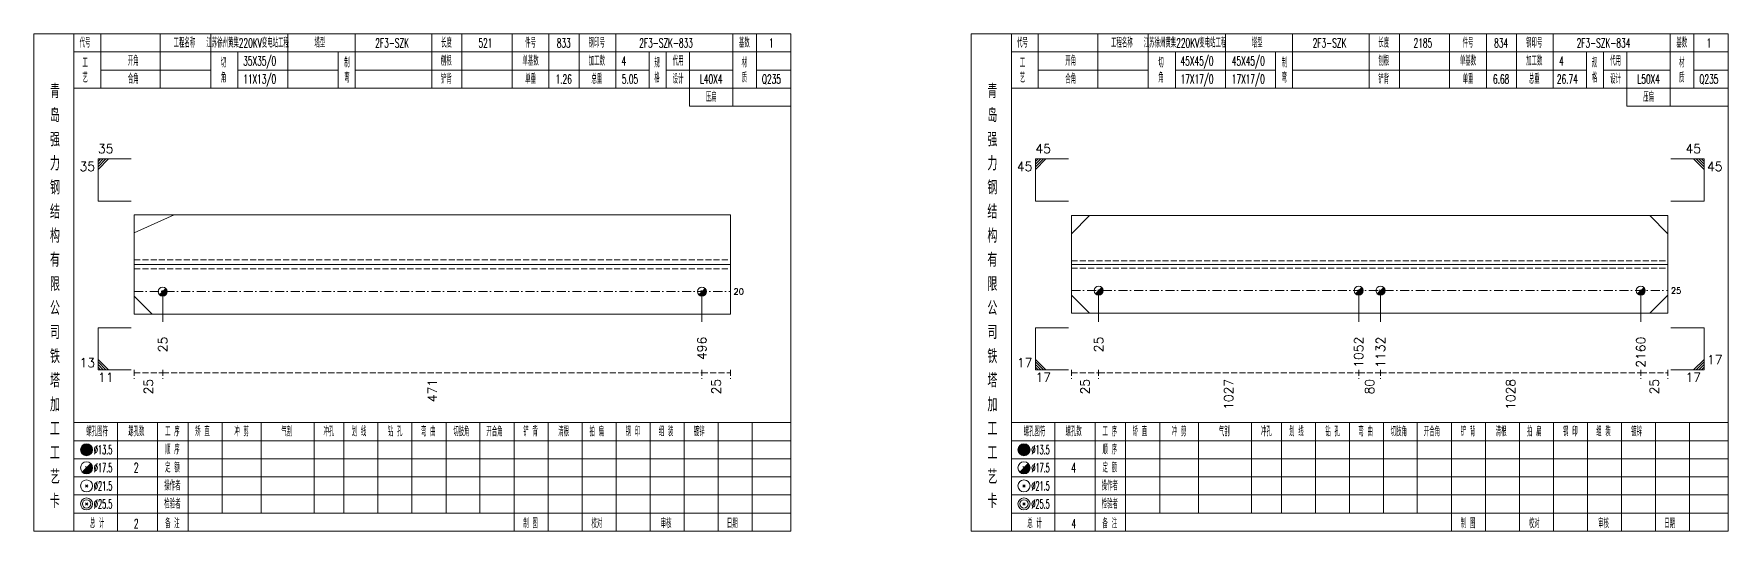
# Model space of a CAD drawing. Extents: x 0 to 4623, y -1159 to 4890.
# Drawn here: x 2180 to 2743, y 1125 to 1290 of the extents above; entities that cross this region are included whole.
import ezdxf
from ezdxf.enums import TextEntityAlignment as Align

# ---------------------------------------------------------------- set-up
doc = ezdxf.new("R2010")
doc.units = 0
doc.header["$MEASUREMENT"] = 0
doc.linetypes.add('一点画线', pattern=[5.2, 3, -1, 0.2, -1])
doc.linetypes.add('虚线', pattern=[2.75, 2, -0.75])
doc.layers.get('0').update_dxf_attribs({"linetype": 'CONTINUOUS', "lineweight": 25})
for name, color, linetype, lineweight in [('1', 7, 'CONTINUOUS', 25), ('4', 7, 'CONTINUOUS', 25), ('5', 7, 'CONTINUOUS', 25)]:
    doc.layers.add(name, color=color, linetype=linetype, lineweight=lineweight)
doc.styles.get("Standard").update_dxf_attribs({"font": 'simplex.shx', "width": 0.7, "height": 3, "bigfont": 'gbhzfs.shx'})

# ---------------------------------------------------------------- blocks, each defined once
blk = doc.blocks.new('孔17.5')
at = {"layer": '5', "color": 7, "linetype": 'Continuous', "lineweight": 13}
for p, q in [((-0.707, -0.707), (0.707, 0.707)), ((-0.2, 0.2), (0.2, -0.2))]:
    blk.add_line(p, q, dxfattribs=at)
blk.add_circle((0, 0), 1, dxfattribs=at)
for radius in [0.9, 0.8, 0.7, 0.6, 0.5, 0.4, 0.3, 0.2, 0.1]:
    blk.add_arc((0, 0), radius, 225, 45, dxfattribs=at)

msp = doc.modelspace()

# ---------------------------------------------------------------- linework, layer by layer
at = {"color": 7, "linetype": 'Continuous', "lineweight": 13}
for p, q in [((2201.1, 1248.5), (2212.1, 1248.5)), ((2201.1, 1234.5), (2201.1, 1248.5)), ((2201.975, 1248.5), (2201.1, 1247.625)), ((2202.85, 1248.5), (2201.1, 1246.75)), ((2203.725, 1248.5), (2201.1, 1245.875)), ((2204.6, 1248.5), (2201.1, 1245)), ((2512.5, 1248.5), (2523.5, 1248.5)), ((2512.5, 1234.5), (2512.5, 1248.5)), ((2513.375, 1248.5), (2512.5, 1247.625)), ((2514.25, 1248.5), (2512.5, 1246.75)), ((2515.125, 1248.5), (2512.5, 1245.875)), ((2516, 1248.5), (2512.5, 1245)), ((2734.6, 1248.5), (2723.6, 1248.5)), ((2731.1, 1248.5), (2734.6, 1245)), ((2731.975, 1248.5), (2734.6, 1245.875)), ((2732.85, 1248.5), (2734.6, 1246.75)), ((2733.725, 1248.5), (2734.6, 1247.625)), ((2734.6, 1234.5), (2734.6, 1248.5)), ((2201.1, 1234.5), (2212.1, 1234.5)), ((2512.5, 1234.5), (2523.5, 1234.5)), ((2734.6, 1234.5), (2723.6, 1234.5)), ((2213.1, 1224), (2226.408, 1230)), ((2524.5, 1223.7), (2530.5, 1229.7)), ((2722.6, 1223.7), (2716.6, 1229.7)), ((2222.606, 1204.5), (2222.606, 1194.5)), ((2401.694, 1204.5), (2401.694, 1194.5)), ((2533.5, 1204.8), (2533.5, 1194.5)), ((2619.878, 1204.8), (2619.878, 1194.5)), ((2627.131, 1204.8), (2627.131, 1194.5)), ((2713.6, 1204.8), (2713.6, 1194.5)), ((2213.1, 1203), (2219.1, 1197)), ((2524.5, 1203.3), (2530.5, 1197.3)), ((2722.6, 1203.3), (2716.6, 1197.3)), ((2201.1, 1192.5), (2212.1, 1192.5)), ((2201.1, 1192.5), (2201.1, 1178.5)), ((2512.5, 1192.5), (2523.5, 1192.5)), ((2512.5, 1192.5), (2512.5, 1178.5)), ((2734.6, 1192.5), (2723.6, 1192.5)), ((2734.6, 1192.5), (2734.6, 1178.5)), ((2204.6, 1178.5), (2201.1, 1182)), ((2516, 1178.5), (2512.5, 1182)), ((2731.1, 1178.5), (2734.6, 1182)), ((2203.725, 1178.5), (2201.1, 1181.125)), ((2202.85, 1178.5), (2201.1, 1180.25)), ((2201.975, 1178.5), (2201.1, 1179.375)), ((2201.1, 1178.5), (2212.1, 1178.5)), ((2515.125, 1178.5), (2512.5, 1181.125)), ((2514.25, 1178.5), (2512.5, 1180.25)), ((2513.375, 1178.5), (2512.5, 1179.375)), ((2512.5, 1178.5), (2523.5, 1178.5)), ((2734.6, 1178.5), (2723.6, 1178.5)), ((2731.975, 1178.5), (2734.6, 1181.125)), ((2732.85, 1178.5), (2734.6, 1180.25)), ((2733.725, 1178.5), (2734.6, 1179.375))]:
    msp.add_line(p, q, dxfattribs=at)
at = {"color": 7, "linetype": 'Continuous', "lineweight": 18}
for p, q in [((2213.1, 1230), (2213.1, 1197)), ((2213.1, 1230), (2411.2, 1230)), ((2411.2, 1230), (2411.2, 1197)), ((2524.5, 1229.7), (2524.5, 1197.3)), ((2524.5, 1229.7), (2722.6, 1229.7)), ((2722.6, 1229.7), (2722.6, 1197.3)), ((2213.1, 1213.5), (2411.2, 1213.5)), ((2524.5, 1213.5), (2722.6, 1213.5))]:
    msp.add_line(p, q, dxfattribs=at)
at = {"color": 1, "linetype": '虚线', "lineweight": 18}
for p, q in [((2213.1, 1215), (2411.2, 1215)), ((2213.1, 1212), (2411.2, 1212)), ((2524.5, 1214.7), (2722.6, 1214.7)), ((2524.5, 1212.3), (2722.6, 1212.3))]:
    msp.add_line(p, q, dxfattribs=at)
at = {"color": 3, "linetype": '一点画线', "lineweight": 13}
for p, q in [((2213.1, 1204.5), (2411.2, 1204.5)), ((2524.5, 1204.8), (2722.6, 1204.8))]:
    msp.add_line(p, q, dxfattribs=at)
at = {"color": 8, "linetype": '虚线', "lineweight": 9}
for p, q in [((2213.1, 1178.5), (2213.1, 1175.5)), ((2213.1, 1177.5), (2222.606, 1177.5)), ((2222.606, 1178.5), (2222.606, 1175.5)), ((2222.606, 1178.5), (2222.606, 1175.5)), ((2222.606, 1177.5), (2401.694, 1177.5)), ((2401.694, 1178.5), (2401.694, 1175.5)), ((2401.694, 1178.5), (2401.694, 1175.5)), ((2401.694, 1177.5), (2411.2, 1177.5)), ((2411.2, 1178.5), (2411.2, 1175.5)), ((2524.5, 1178.5), (2524.5, 1175.5)), ((2524.5, 1177.5), (2533.5, 1177.5)), ((2533.5, 1178.5), (2533.5, 1175.5)), ((2533.5, 1178.5), (2533.5, 1175.5)), ((2533.5, 1177.5), (2619.878, 1177.5)), ((2619.878, 1178.5), (2619.878, 1175.5)), ((2619.878, 1178.5), (2619.878, 1175.5)), ((2619.878, 1177.5), (2627.131, 1177.5)), ((2627.131, 1178.5), (2627.131, 1175.5)), ((2627.131, 1178.5), (2627.131, 1175.5)), ((2627.131, 1177.5), (2713.6, 1177.5)), ((2713.6, 1178.5), (2713.6, 1175.5)), ((2713.6, 1178.5), (2713.6, 1175.5)), ((2713.6, 1177.5), (2722.6, 1177.5)), ((2722.6, 1178.5), (2722.6, 1175.5))]:
    msp.add_line(p, q, dxfattribs=at)
at = {"layer": '1', "color": 7, "linetype": 'Continuous', "lineweight": 18}
for p, q in [((2213.1, 1197), (2411.2, 1197)), ((2524.5, 1197.3), (2722.6, 1197.3))]:
    msp.add_line(p, q, dxfattribs=at)
at = {"layer": '4', "color": 1, "linetype": 'Continuous', "lineweight": 18}
for p, q in [((2193.1, 1125), (2193.1, 1290)), ((2202, 1272), (2202, 1290)), ((2221.8, 1272), (2221.8, 1290)), ((2238.6, 1272), (2238.6, 1290)), ((2264.2, 1272), (2264.2, 1290)), ((2286.5, 1272), (2286.5, 1290)), ((2312, 1272), (2312, 1290)), ((2322, 1272), (2322, 1290)), ((2338.7, 1272), (2338.7, 1290)), ((2350.9, 1272), (2350.9, 1290)), ((2360.9, 1272), (2360.9, 1290)), ((2373.1, 1272), (2373.1, 1290)), ((2412, 1266), (2412, 1290)), ((2419.8, 1272), (2419.8, 1290)), ((2504.5, 1125), (2504.5, 1290)), ((2513.4, 1272), (2513.4, 1290)), ((2533.2, 1272), (2533.2, 1290)), ((2550, 1272), (2550, 1290)), ((2575.6, 1272), (2575.6, 1290)), ((2597.9, 1272), (2597.9, 1290)), ((2623.4, 1272), (2623.4, 1290)), ((2633.4, 1272), (2633.4, 1290)), ((2650.1, 1272), (2650.1, 1290)), ((2662.3, 1272), (2662.3, 1290)), ((2672.3, 1272), (2672.3, 1290)), ((2684.5, 1272), (2684.5, 1290)), ((2723.4, 1266), (2723.4, 1290)), ((2731.2, 1272), (2731.2, 1290)), ((2193.1, 1284), (2431.2, 1284)), ((2247.6, 1272), (2247.6, 1284)), ((2280.9, 1272), (2280.9, 1284)), ((2384.2, 1272), (2384.2, 1284)), ((2389.8, 1272), (2389.8, 1284)), ((2397.6, 1266), (2397.6, 1284)), ((2504.5, 1284), (2742.6, 1284)), ((2559, 1272), (2559, 1284)), ((2592.3, 1272), (2592.3, 1284)), ((2695.6, 1272), (2695.6, 1284)), ((2701.2, 1272), (2701.2, 1284)), ((2709, 1266), (2709, 1284)), ((2202, 1278), (2238.6, 1278)), ((2247.6, 1278), (2280.9, 1278)), ((2286.5, 1278), (2384.2, 1278)), ((2389.8, 1278), (2412, 1278)), ((2419.8, 1278), (2431.2, 1278)), ((2513.4, 1278), (2550, 1278)), ((2559, 1278), (2592.3, 1278)), ((2597.9, 1278), (2695.6, 1278)), ((2701.2, 1278), (2723.4, 1278)), ((2731.2, 1278), (2742.6, 1278)), ((2193.1, 1272), (2431.2, 1272)), ((2504.5, 1272), (2742.6, 1272)), ((2397.6, 1266), (2431.2, 1266)), ((2709, 1266), (2742.6, 1266)), ((2193.1, 1161), (2431.2, 1161)), ((2207.6, 1125), (2207.6, 1161)), ((2220.9, 1125), (2220.9, 1161)), ((2231, 1125), (2231, 1161)), ((2242.4, 1131), (2242.4, 1161)), ((2255.3, 1131), (2255.3, 1161)), ((2272.9, 1131), (2272.9, 1161)), ((2282.8, 1131), (2282.8, 1161)), ((2294.1, 1131), (2294.1, 1161)), ((2305.4, 1131), (2305.4, 1161)), ((2316.7, 1131), (2316.7, 1161)), ((2327.9, 1131), (2327.9, 1161)), ((2339.3, 1131), (2339.3, 1161)), ((2350.6, 1131), (2350.6, 1161)), ((2361.9, 1131), (2361.9, 1161)), ((2373.2, 1131), (2373.2, 1161)), ((2384.5, 1131), (2384.5, 1161)), ((2395.8, 1131), (2395.8, 1161)), ((2407.1, 1131), (2407.1, 1161)), ((2418.4, 1131), (2418.4, 1161)), ((2504.5, 1161), (2742.6, 1161)), ((2519, 1125), (2519, 1161)), ((2532.3, 1125), (2532.3, 1161)), ((2542.4, 1125), (2542.4, 1161)), ((2553.8, 1131), (2553.8, 1161)), ((2566.7, 1131), (2566.7, 1161)), ((2584.3, 1131), (2584.3, 1161)), ((2594.2, 1131), (2594.2, 1161)), ((2605.5, 1131), (2605.5, 1161)), ((2616.8, 1131), (2616.8, 1161)), ((2628.1, 1131), (2628.1, 1161)), ((2639.3, 1131), (2639.3, 1161)), ((2650.7, 1131), (2650.7, 1161)), ((2662, 1131), (2662, 1161)), ((2673.3, 1131), (2673.3, 1161)), ((2684.6, 1131), (2684.6, 1161)), ((2695.9, 1131), (2695.9, 1161)), ((2707.2, 1131), (2707.2, 1161)), ((2718.5, 1131), (2718.5, 1161)), ((2729.8, 1131), (2729.8, 1161)), ((2193.1, 1155), (2431.2, 1155)), ((2504.5, 1155), (2742.6, 1155)), ((2193.1, 1149), (2431.2, 1149)), ((2504.5, 1149), (2742.6, 1149)), ((2193.1, 1143), (2431.2, 1143)), ((2504.5, 1143), (2742.6, 1143)), ((2193.1, 1137), (2431.2, 1137)), ((2504.5, 1137), (2742.6, 1137)), ((2193.1, 1131), (2431.2, 1131)), ((2339.3, 1125), (2339.3, 1131)), ((2350.6, 1125), (2350.6, 1131)), ((2361.9, 1125), (2361.9, 1131)), ((2373.2, 1125), (2373.2, 1131)), ((2384.5, 1125), (2384.5, 1131)), ((2395.8, 1125), (2395.8, 1131)), ((2407.1, 1125), (2407.1, 1131)), ((2418.4, 1125), (2418.4, 1131)), ((2504.5, 1131), (2742.6, 1131)), ((2650.7, 1125), (2650.7, 1131)), ((2662, 1125), (2662, 1131)), ((2673.3, 1125), (2673.3, 1131)), ((2684.6, 1125), (2684.6, 1131)), ((2695.9, 1125), (2695.9, 1131)), ((2707.2, 1125), (2707.2, 1131)), ((2718.5, 1125), (2718.5, 1131)), ((2729.8, 1125), (2729.8, 1131))]:
    msp.add_line(p, q, dxfattribs=at)
at = {"layer": '4', "color": 7, "linetype": 'Continuous', "lineweight": 13}
for p, q in [((2197.1, 1151.8), (2197.5, 1152.2)), ((2197.5, 1151.8), (2197.1, 1152.2)), ((2508.5, 1151.8), (2508.9, 1152.2)), ((2508.9, 1151.8), (2508.5, 1152.2)), ((2195.886, 1144.586), (2198.714, 1147.414)), ((2196.9, 1146.4), (2197.7, 1145.6)), ((2507.286, 1144.586), (2510.114, 1147.414)), ((2508.3, 1146.4), (2509.1, 1145.6)), ((2196.9, 1139.6), (2197.7, 1140.4)), ((2196.9, 1140.4), (2197.7, 1139.6)), ((2508.3, 1139.6), (2509.1, 1140.4)), ((2508.3, 1140.4), (2509.1, 1139.6)), ((2196.9, 1133.6), (2197.7, 1134.4)), ((2196.9, 1134.4), (2197.7, 1133.6)), ((2508.3, 1133.6), (2509.1, 1134.4)), ((2508.3, 1134.4), (2509.1, 1133.6))]:
    msp.add_line(p, q, dxfattribs=at)
at = {"layer": '4', "color": 1, "linetype": 'Continuous', "lineweight": 18}
for points in [[(2179.8, 1290), (2179.8, 1125), (2431.2, 1125), (2431.2, 1290)], [(2491.2, 1290), (2491.2, 1125), (2742.6, 1125), (2742.6, 1290)]]:
    msp.add_lwpolyline(points, close=True, dxfattribs=at)
at = {"layer": '4', "color": 7, "linetype": 'Continuous', "lineweight": 13}
for centre, radius in [((2197.3, 1152), 2), ((2197.3, 1152), 1.8), ((2508.7, 1152), 2), ((2508.7, 1152), 1.8), ((2197.3, 1152), 1.6), ((2197.3, 1152), 1.4), ((2197.3, 1152), 1.2), ((2197.3, 1152), 1), ((2197.3, 1152), 0.8), ((2197.3, 1152), 0.6), ((2197.3, 1152), 0.4), ((2197.3, 1152), 0.2), ((2508.7, 1152), 1.6), ((2508.7, 1152), 1.4), ((2508.7, 1152), 1.2), ((2508.7, 1152), 1), ((2508.7, 1152), 0.8), ((2508.7, 1152), 0.6), ((2508.7, 1152), 0.4), ((2508.7, 1152), 0.2), ((2197.3, 1146), 2), ((2508.7, 1146), 2), ((2197.3, 1140), 2), ((2508.7, 1140), 2), ((2197.3, 1134), 2), ((2197.3, 1134), 1.4), ((2508.7, 1134), 2), ((2508.7, 1134), 1.4)]:
    msp.add_circle(centre, radius, dxfattribs=at)
for centre, radius in [((2197.3, 1146), 1.8), ((2197.3, 1146), 1.6), ((2197.3, 1146), 1.4), ((2197.3, 1146), 1.2), ((2197.3, 1146), 1), ((2197.3, 1146), 0.8), ((2197.3, 1146), 0.6), ((2197.3, 1146), 0.4), ((2197.3, 1146), 0.2), ((2508.7, 1146), 1.8), ((2508.7, 1146), 1.6), ((2508.7, 1146), 1.4), ((2508.7, 1146), 1.2), ((2508.7, 1146), 1), ((2508.7, 1146), 0.8), ((2508.7, 1146), 0.6), ((2508.7, 1146), 0.4), ((2508.7, 1146), 0.2)]:
    msp.add_arc(centre, radius, 225, 45, dxfattribs=at)

# ---------------------------------------------------------------- block references
at = {"layer": '1', "color": 7, "linetype": 'Continuous', "lineweight": 13, "xscale": 1.5, "yscale": 1.5, "zscale": 1.5}
for p in [(2222.606, 1204.5), (2401.694, 1204.5), (2533.5, 1204.8), (2619.878, 1204.8), (2627.131, 1204.8), (2713.6, 1204.8)]:
    msp.add_blockref('孔17.5', p, dxfattribs=at)

# ---------------------------------------------------------------- texts
at = {"color": 7, "linetype": 'Continuous', "lineweight": 13}
for s, p in [('35', (2201.1, 1249.5)), ('45', (2512.5, 1249.5)), ('17', (2735.6, 1179.5))]:
    msp.add_text(s, height=3, dxfattribs=at).set_placement(p, align=Align.BOTTOM_LEFT)
for s, p in [('45', (2733.6, 1249.5)), ('13', (2200.1, 1178.5)), ('17', (2511.5, 1178.5))]:
    msp.add_text(s, height=3, dxfattribs=at).set_placement(p, align=Align.BOTTOM_RIGHT)
for s, p in [('35', (2200.1, 1247.5)), ('45', (2511.5, 1247.5)), ('17', (2733.6, 1177.5))]:
    msp.add_text(s, height=3, dxfattribs=at).set_placement(p, align=Align.TOP_RIGHT)
for s, p in [('45', (2735.6, 1247.5)), ('11', (2201.1, 1177.5)), ('17', (2512.5, 1177.5))]:
    msp.add_text(s, height=3, dxfattribs=at).set_placement(p, align=Align.TOP_LEFT)
for s, p in [('20', (2412.2, 1204.5)), ('25', (2723.6, 1204.8))]:
    msp.add_text(s, height=2, dxfattribs=at).set_placement(p, align=Align.MIDDLE_LEFT)
at = {"color": 8, "linetype": 'Continuous', "lineweight": 9}
for s, p in [('25', (2217.853, 1175.5)), ('471', (2312.15, 1175.5)), ('25', (2406.447, 1175.5)), ('25', (2529, 1175.5)), ('1027', (2576.689, 1175.5)), ('80', (2623.505, 1175.5)), ('1028', (2670.366, 1175.5)), ('25', (2718.1, 1175.5))]:
    msp.add_text(s, height=3, rotation=90, dxfattribs=at).set_placement(p, align=Align.MIDDLE_RIGHT)
at = {"layer": '1', "color": 7, "linetype": 'Continuous', "lineweight": 13}
for s, p in [('25', (2222.606, 1189.5)), ('496', (2401.694, 1189.5)), ('25', (2533.5, 1189.5)), ('1052', (2619.878, 1189.5)), ('1132', (2627.131, 1189.5)), ('2160', (2713.6, 1189.5))]:
    msp.add_text(s, height=3, rotation=90, dxfattribs=at).set_placement(p, align=Align.MIDDLE_RIGHT)
at = {"layer": '4', "color": 1, "linetype": 'Continuous', "lineweight": 13}
for s, height, width, p in [('工程名称', 3, 0.6, (2229.8, 1287)), ('江苏徐州黄集220KV变电站工程', 3, 0.6, (2250.8, 1287)), ('长度', 3, 0.6, (2316.8, 1287)), ('基数', 3, 0.6, (2415.8, 1287)), ('工程名称', 3, 0.6, (2541.2, 1287)), ('江苏徐州黄集220KV变电站工程', 3, 0.6, (2562.2, 1287)), ('长度', 3, 0.6, (2628.2, 1287)), ('基数', 3, 0.6, (2727.2, 1287)), ('代号', 3, 0.6, (2196.8, 1287)), ('塔型', 3, 0.6, (2274.8, 1287)), ('2F3-SZK', 3, 0.6, (2298.8, 1287)), ('521', 3, 0.6, (2329.8, 1287)), ('件号', 3, 0.6, (2344.8, 1287)), ('833', 3, 0.6, (2355.8, 1287)), ('钢印号', 3, 0.6, (2366.8, 1287)), ('2F3-SZK-833', 3, 0.6, (2389.8, 1287)), ('1', 3, 0.6, (2424.8, 1287)), ('代号', 3, 0.6, (2508.2, 1287)), ('塔型', 3, 0.6, (2586.2, 1287)), ('2F3-SZK', 3, 0.6, (2610.2, 1287)), ('2185', 3, 0.6, (2641.2, 1287)), ('件号', 3, 0.6, (2656.2, 1287)), ('834', 3, 0.6, (2667.2, 1287)), ('钢印号', 3, 0.6, (2678.2, 1287)), ('2F3-SZK-834', 3, 0.6, (2701.2, 1287)), ('1', 3, 0.6, (2736.2, 1287)), ('工', 3, 0.6, (2196.8, 1280.4)), ('开角', 3, 0.6, (2212.8, 1281)), ('切', 3, 0.6, (2242.8, 1280.4)), ('35X35/0', 3, 0.6, (2254.8, 1281)), ('制', 3, 0.6, (2283.8, 1280.4)), ('刨根', 3, 0.6, (2316.8, 1281)), ('单基数', 3, 0.6, (2344.8, 1281)), ('加工数', 3, 0.6, (2366.8, 1281)), ('4', 3, 0.6, (2375.8, 1281)), ('规', 3, 0.6, (2386.8, 1280.4)), ('代用', 3, 0.6, (2393.8, 1281)), ('材', 3, 0.6, (2415.8, 1280.4)), ('工', 3, 0.6, (2508.2, 1280.4)), ('开角', 3, 0.6, (2524.2, 1281)), ('切', 3, 0.6, (2554.2, 1280.4)), ('45X45/0', 3, 0.6, (2566.2, 1281)), ('45X45/0', 3, 0.6, (2583.2, 1281)), ('制', 3, 0.6, (2595.2, 1280.4)), ('刨根', 3, 0.6, (2628.2, 1281)), ('单基数', 3, 0.6, (2656.2, 1281)), ('加工数', 3, 0.6, (2678.2, 1281)), ('4', 3, 0.6, (2687.2, 1281)), ('规', 3, 0.6, (2698.2, 1280.4)), ('代用', 3, 0.6, (2705.2, 1281)), ('材', 3, 0.6, (2727.2, 1280.4)), ('青', 4.6, 0.8, (2186.8, 1271)), ('艺', 3, 0.6, (2196.8, 1275.4)), ('合角', 3, 0.6, (2212.8, 1275)), ('角', 3, 0.6, (2242.8, 1275.4)), ('11X13/0', 3, 0.6, (2254.8, 1275)), ('弯', 3, 0.6, (2283.8, 1275.4)), ('铲背', 3, 0.6, (2316.8, 1275)), ('单重', 3, 0.6, (2344.8, 1275)), ('1.26', 3, 0.6, (2355.8, 1275)), ('总重', 3, 0.6, (2366.8, 1275)), ('5.05', 3, 0.6, (2377.8, 1275)), ('格', 3, 0.6, (2386.8, 1275.4)), ('设计', 3, 0.6, (2393.8, 1275)), ('L40X4', 3, 0.6, (2404.8, 1275)), ('质', 3, 0.6, (2415.8, 1275.4)), ('Q235', 3, 0.6, (2424.8, 1275)), ('青', 4.6, 0.8, (2498.2, 1271)), ('艺', 3, 0.6, (2508.2, 1275.4)), ('合角', 3, 0.6, (2524.2, 1275)), ('角', 3, 0.6, (2554.2, 1275.4)), ('17X17/0', 3, 0.6, (2566.2, 1275)), ('17X17/0', 3, 0.6, (2583.2, 1275)), ('弯', 3, 0.6, (2595.2, 1275.4)), ('铲背', 3, 0.6, (2628.2, 1275)), ('单重', 3, 0.6, (2656.2, 1275)), ('6.68', 3, 0.6, (2667.2, 1275)), ('总重', 3, 0.6, (2678.2, 1275)), ('26.74', 3, 0.6, (2689.2, 1275)), ('格', 3, 0.6, (2698.2, 1275.4)), ('设计', 3, 0.6, (2705.2, 1275)), ('L50X4', 3, 0.6, (2716.2, 1275)), ('质', 3, 0.6, (2727.2, 1275.4)), ('Q235', 3, 0.6, (2736.2, 1275)), ('压扁', 3, 0.6, (2404.8, 1269)), ('压扁', 3, 0.6, (2716.2, 1269)), ('岛', 4.6, 0.8, (2186.8, 1263)), ('岛', 4.6, 0.8, (2498.2, 1263)), ('强', 4.6, 0.8, (2186.8, 1255)), ('强', 4.6, 0.8, (2498.2, 1255)), ('力', 4.6, 0.8, (2186.8, 1247)), ('力', 4.6, 0.8, (2498.2, 1247)), ('钢', 4.6, 0.8, (2186.8, 1239)), ('钢', 4.6, 0.8, (2498.2, 1239)), ('结', 4.6, 0.8, (2186.8, 1231)), ('结', 4.6, 0.8, (2498.2, 1231)), ('构', 4.6, 0.8, (2186.8, 1223)), ('构', 4.6, 0.8, (2498.2, 1223)), ('有', 4.6, 0.8, (2186.8, 1215)), ('有', 4.6, 0.8, (2498.2, 1215)), ('限', 4.6, 0.8, (2186.8, 1207)), ('限', 4.6, 0.8, (2498.2, 1207)), ('公', 4.6, 0.8, (2186.8, 1199)), ('公', 4.6, 0.8, (2498.2, 1199)), ('司', 4.6, 0.8, (2186.8, 1191)), ('司', 4.6, 0.8, (2498.2, 1191)), ('铁', 4.6, 0.8, (2186.8, 1183)), ('铁', 4.6, 0.8, (2498.2, 1183)), ('塔', 4.6, 0.8, (2186.8, 1175)), ('塔', 4.6, 0.8, (2498.2, 1175)), ('加', 4.6, 0.8, (2186.8, 1167)), ('加', 4.6, 0.8, (2498.2, 1167)), ('工', 4.6, 0.8, (2186.8, 1159)), ('螺孔图符', 3, 0.6, (2200.8, 1158)), ('螺孔数', 3, 0.6, (2213.8, 1158)), ('工 序', 3, 0.6, (2225.8, 1158)), ('矫 直', 3, 0.6, (2235.8, 1158)), ('冲 剪', 3, 0.6, (2248.8, 1158)), ('气割', 3, 0.6, (2263.8, 1158)), ('冲孔', 3, 0.6, (2277.8, 1158)), ('划 线', 3, 0.6, (2287.8, 1158)), ('钻 孔', 3, 0.6, (2299.8, 1158)), ('弯 曲', 3, 0.6, (2310.8, 1158)), ('切肢角', 3, 0.6, (2321.8, 1158)), ('开合角', 3, 0.6, (2332.8, 1158)), ('铲 背', 3, 0.6, (2344.8, 1158)), ('清根', 3, 0.6, (2355.8, 1158)), ('拍 扁', 3, 0.6, (2366.8, 1158)), ('钢 印', 3, 0.6, (2378.8, 1158)), ('组 装', 3, 0.6, (2389.8, 1158)), ('镀锌', 3, 0.6, (2400.8, 1158)), ('工', 4.6, 0.8, (2498.2, 1159)), ('螺孔图符', 3, 0.6, (2512.2, 1158)), ('螺孔数', 3, 0.6, (2525.2, 1158)), ('工 序', 3, 0.6, (2537.2, 1158)), ('矫 直', 3, 0.6, (2547.2, 1158)), ('冲 剪', 3, 0.6, (2560.2, 1158)), ('气割', 3, 0.6, (2575.2, 1158)), ('冲孔', 3, 0.6, (2589.2, 1158)), ('划 线', 3, 0.6, (2599.2, 1158)), ('钻 孔', 3, 0.6, (2611.2, 1158)), ('弯 曲', 3, 0.6, (2622.2, 1158)), ('切肢角', 3, 0.6, (2633.2, 1158)), ('开合角', 3, 0.6, (2644.2, 1158)), ('铲 背', 3, 0.6, (2656.2, 1158)), ('清根', 3, 0.6, (2667.2, 1158)), ('拍 扁', 3, 0.6, (2678.2, 1158)), ('钢 印', 3, 0.6, (2690.2, 1158)), ('组 装', 3, 0.6, (2701.2, 1158)), ('镀锌', 3, 0.6, (2712.2, 1158)), ('顺 序', 3, 0.6, (2225.8, 1152)), ('顺 序', 3, 0.6, (2537.2, 1152)), ('工', 4.6, 0.8, (2186.8, 1151)), ('%%C13.5', 3, 0.5, (2202.8, 1152)), ('工', 4.6, 0.8, (2498.2, 1151)), ('%%C13.5', 3, 0.5, (2514.2, 1152)), ('艺', 4.6, 0.8, (2186.8, 1143)), ('%%C17.5', 3, 0.5, (2202.8, 1146)), ('2', 3.2, 0.6, (2213.8, 1146)), ('定 额', 3, 0.6, (2225.8, 1146)), ('艺', 4.6, 0.8, (2498.2, 1143)), ('%%C17.5', 3, 0.5, (2514.2, 1146)), ('4', 3.2, 0.6, (2525.2, 1146)), ('定 额', 3, 0.6, (2537.2, 1146)), ('卡', 4.6, 0.8, (2186.8, 1135)), ('%%C21.5', 3, 0.5, (2202.8, 1140)), ('操作者', 3, 0.6, (2225.8, 1140)), ('卡', 4.6, 0.8, (2498.2, 1135)), ('%%C21.5', 3, 0.5, (2514.2, 1140)), ('操作者', 3, 0.6, (2537.2, 1140)), ('%%C25.5', 3, 0.5, (2202.8, 1134)), ('检验者', 3, 0.6, (2225.8, 1134)), ('%%C25.5', 3, 0.5, (2514.2, 1134)), ('检验者', 3, 0.6, (2537.2, 1134)), ('总 计', 3, 0.6, (2200.8, 1127.5)), ('2', 3, 0.6, (2213.8, 1127.5)), ('备 注', 3, 0.6, (2225.8, 1127.5)), ('制 图', 3, 0.6, (2344.8, 1127.5)), ('校对', 3, 0.6, (2366.8, 1127.5)), ('审核', 3, 0.6, (2389.8, 1127.5)), ('日期', 3, 0.6, (2411.8, 1127.5)), ('总 计', 3, 0.6, (2512.2, 1127.5)), ('4', 3, 0.6, (2525.2, 1127.5)), ('备 注', 3, 0.6, (2537.2, 1127.5)), ('制 图', 3, 0.6, (2656.2, 1127.5)), ('校对', 3, 0.6, (2678.2, 1127.5)), ('审核', 3, 0.6, (2701.2, 1127.5)), ('日期', 3, 0.6, (2723.2, 1127.5))]:
    msp.add_text(s, height=height, dxfattribs=dict(at, width=width)).set_placement(p, align=Align.MIDDLE_CENTER)

doc.saveas('drawing.dxf')
